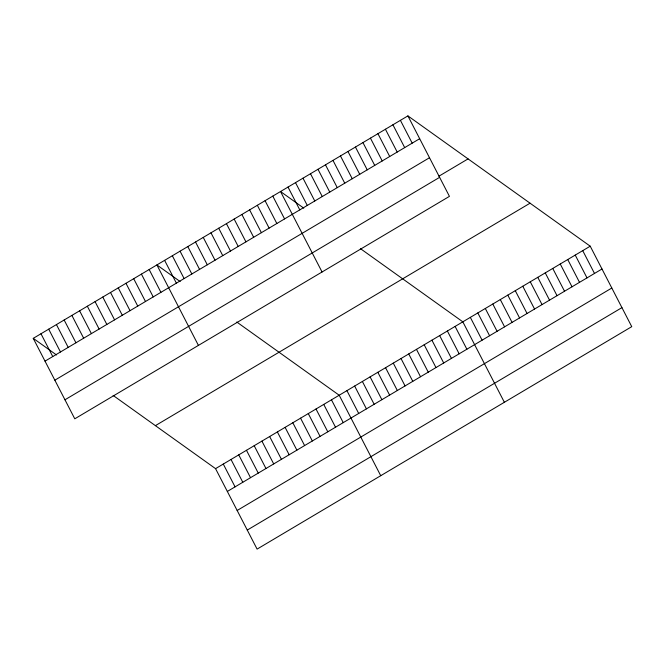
<?xml version="1.0" encoding="UTF-8"?>
<svg xmlns="http://www.w3.org/2000/svg" width="665" height="665" viewBox="0 0 665 665"><rect width="100%" height="100%" fill="white"/><g stroke="black" fill="none" stroke-linecap="round" stroke-linejoin="round"><path stroke-width="1" d="M407.903 115.893L449.44 196.358L74.779 418.809L33.25 338.344L407.903 115.893L590.221 246.191L631.75 326.656L257.097 549.107L215.56 468.642L113.133 395.434M45.02 361.153L419.682 138.702M54.846 380.181L429.499 157.73M438.925 176.192L468.069 158.885M64.962 399.781L439.615 177.331M155.402 425.642L530.055 203.191M215.56 468.642L590.221 246.191M227.339 491.452L601.991 269.001M237.156 510.479L611.808 288.028M247.272 530.08L621.933 307.629M303.764 208.137L280.522 191.52L322.06 271.993M360.405 248.619L462.832 321.827L504.369 402.292M180.132 281.544L156.89 264.936L198.419 345.401M236.773 322.026L339.2 395.234L380.729 475.699M33.25 338.344L56.492 354.952M582.723 250.638L594.493 273.448M575.233 255.086L587.004 277.895M567.735 259.533L579.514 282.342M560.246 263.988L572.016 286.798M552.748 268.436L564.527 291.245M545.258 272.883L557.029 295.692M537.769 277.33L549.539 300.139M530.271 281.785L542.042 304.595M522.781 286.233L534.552 309.042M515.284 290.68L527.062 313.489M507.794 295.127L519.564 317.937M500.296 299.574L512.075 322.384M400.413 120.34L412.184 143.15M492.807 304.03L504.577 326.839M392.915 124.787L404.694 147.597M485.317 308.477L497.088 331.286M385.426 129.234L397.196 152.044M477.819 312.924L489.59 335.734M377.936 133.69L389.707 156.499M470.33 317.371L482.1 340.181M370.438 138.137L382.209 160.947M362.949 142.584L374.719 165.394M455.109 326.415L466.88 349.225M355.451 147.031L367.23 169.841M447.379 330.995L459.149 353.805M347.961 151.479L359.732 174.288M439.656 335.584L451.427 358.393M340.463 155.934L352.242 178.744M431.926 340.172L443.696 362.982M332.974 160.381L344.744 183.191M424.195 344.761L435.974 367.57M325.484 164.829L337.255 187.638M416.473 349.349L428.243 372.159M317.986 169.276L329.757 192.085M408.742 353.938L420.513 376.747M310.497 173.731L322.267 196.541M401.02 358.526L412.79 381.336M302.999 178.178L314.778 200.988M393.289 363.115L405.06 385.924M295.509 182.626L307.28 205.435M385.559 367.703L397.338 390.513M288.012 187.073L299.79 209.882M377.836 372.292L389.607 395.101M370.106 376.88L381.876 399.69M272.791 196.108L284.57 218.918M362.383 381.469L374.154 404.278M265.069 200.697L276.84 223.507M354.653 386.057L366.423 408.867M257.338 205.286L269.117 228.095M346.922 390.646L358.701 413.455M249.616 209.874L261.387 232.684M241.885 214.463L253.656 237.272M331.469 399.823L343.24 422.632M234.155 219.051L245.934 241.861M323.747 404.411L335.517 427.221M226.433 223.64L238.203 246.449M316.016 409L327.787 431.809M218.702 228.228L230.481 251.038M308.286 413.588L320.065 436.398M210.98 232.816L222.75 255.626M300.563 418.169L312.334 440.978M203.249 237.405L215.019 260.215M292.833 422.757L304.603 445.567M195.527 241.994L207.297 264.803M285.11 427.346L296.881 450.155M187.796 246.582L199.567 269.392M277.38 431.934L289.15 454.744M180.065 251.171L191.844 273.98M269.649 436.523L281.428 459.332M172.343 255.759L184.114 278.569M261.927 441.111L273.697 463.921M164.612 260.348L176.383 283.157M254.196 445.7L265.967 468.509M246.474 450.288L258.244 473.098M149.16 269.525L160.93 292.334M238.743 454.877L250.514 477.686M141.429 274.105L153.208 296.914M231.013 459.465L242.792 482.275M133.707 278.693L145.477 301.503M223.29 464.054L235.061 486.863M125.976 283.282L137.746 306.091M118.254 287.87L130.024 310.68M110.523 292.459L122.294 315.268M102.792 297.047L114.571 319.857M95.07 301.636L106.841 324.445M87.339 306.224L99.11 329.034M79.617 310.813L91.388 333.622M71.887 315.401L83.657 338.211M64.156 319.99L75.935 342.799M56.434 324.578L68.204 347.388M48.703 329.167L60.473 351.976M40.981 333.755L52.751 356.565"/></g></svg>
